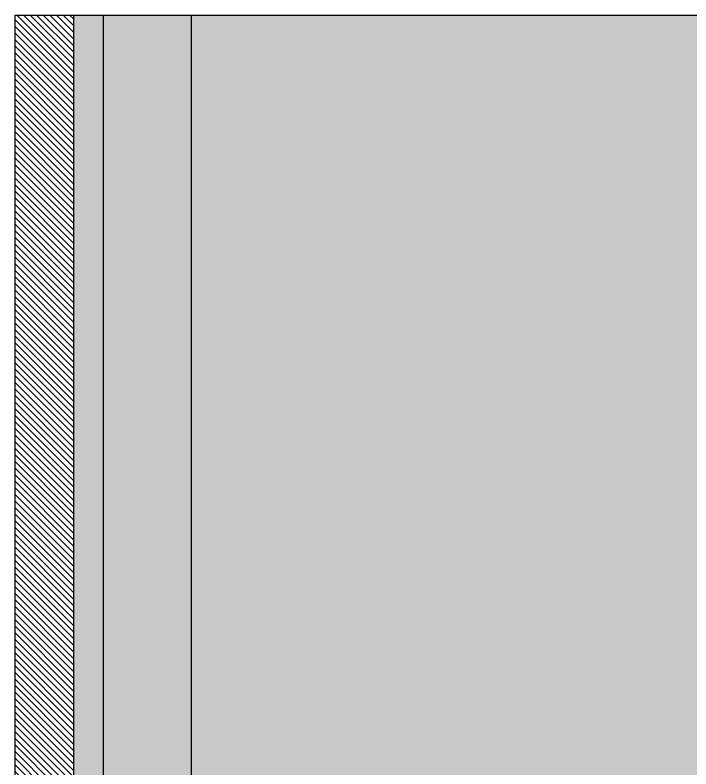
# Model space of a CAD drawing. Header units: millimetres. Extents: x 161920 to 181521, y -136232 to -127655.
# Drawn here: x 169667 to 169782, y -136100.9 to -135972.5 of the extents above; entities that cross this region are included whole.
import ezdxf

# ---------------------------------------------------------------- set-up
doc = ezdxf.new("R2010")
doc.units = ezdxf.units.MM
doc.header["$LTSCALE"] = 10
for name, color, linetype in [('0BZ', 8, 'Continuous'), ('2TC', 8, 'Continuous'), ('4-Wide(立面宽线)', 4, 'Continuous'), ('A-土建墙（含管井、立管）', 6, 'Continuous'), ('P-完成面', 3, 'Continuous')]:
    doc.layers.add(name, color=color, linetype=linetype)

msp = doc.modelspace()

# ---------------------------------------------------------------- hatches: boundary and pattern name
at = {"ltscale": 0.15}
h = msp.add_hatch(dxfattribs=at)
h.set_pattern_fill('ANSI31', color=250, scale=0.5, angle=-270, style=0)
h.set_pattern_definition([(135, (169666.9785, -135825.176), (-0.561266, -0.561266), [])])
h.paths.add_polyline_path([(169676.98, -135972.53), (169666.98, -135972.53), (169666.98, -136218.49), (169676.98, -136218.49)])
h = msp.add_hatch()
h.set_pattern_fill('AR-CONC', color=250, scale=2, style=0)
h.set_pattern_definition([(50, (167728.9395, -134581.6236), (3.6436934, -0.3187817), [0.381, -4.191]), (355, (167728.9395, -134581.6236), (-0.7048565, 3.821133), [0.3048, -3.3528]), (100.451, (167729.243, -134581.65), (2.93885, 3.5023338), [0.3238, -3.5618]), (46.1842, (167728.9395, -134580.6076), (5.421581, -0.8408466), [0.5715, -6.2865]), (96.6356, (167729.3913, -134580.6777), (4.748085, 4.948511), [0.4857, -5.3427]), (351.184, (167728.9395, -134580.6076), (4.748092, 4.948502), [0.4572, -5.0292]), (21, (167729.4475, -134580.8616), (3.0322976, -2.0453104), [0.381, -4.191]), (326, (167729.4475, -134580.8616), (1.2360406, 3.6837593), [0.3048, -3.3528]), (71.4514, (167729.7002, -134581.032), (4.26833, 1.638457), [0.3238, -3.5618]), (37.5, (167728.9395, -134581.6236), (0.06177207, 1.6911008), [0, -3.31216, 0, -3.4036, 0, -3.3655]), (7.5, (167728.9395, -134581.6236), (1.3363933, 2.0036115), [0, -1.94056, 0, -3.23596, 0, -1.2827]), (327.5, (167727.8067, -134581.6236), (2.7118119, -0.1145749), [0, -1.27, 0, -3.9624, 0, -5.2578]), (317.5, (167727.2987, -134581.6236), (2.9625836, 0.5085298), [0, -1.651, 0, -2.63144, 0, -3.7338])])
h.paths.add_polyline_path([(169681.98, -136216.49), (169696.98, -136216.49), (169696.98, -135972.53), (169681.98, -135972.53)])
at = {"layer": '2TC'}
h = msp.add_hatch(dxfattribs=at)
h.set_pattern_fill('钢筋混凝土', color=250, scale=2, angle=90, style=0)
h.set_pattern_definition([(135, (0, 0), (-3.53553391, -3.53553391), []), (140, (0, 0), (1.2550427, 14.34520365), [1.5, -16.5]), (85, (0, 0), (-15.0438427, -2.7750267), [1.2, -13.2]), (190.4514, (0.105, 1.195), (-13.7887908, 11.5701876), [1.2748038, -14.0228422]), (136.1842, (-4, 2e-16), (3.3103803, 21.344821), [2.25, -24.75]), (186.6356, (-3.724, 1.779), (-19.4823574, 18.6932541), [1.9122058, -21.03426]), (81.1842, (-4, 2e-16), (-19.482372, 18.693239), [1.8, -19.8]), (111, (-3, 2), (8.0523778, 11.93814104), [1.5, -16.5]), (56, (-3, 2), (-14.5030009, 4.8663066), [1.2, -13.2]), (161.4514, (-2.329, 2.995), (-6.4506099, 16.8044526), [1.2748038, -14.0228422]), (127.5, (0, 0), (-6.65787708, 0.24319711), [0, -13.04, 0, -13.4, 0, -13.25]), (97.5, (0, 0), (-7.88823424, 5.26139075), [0, -7.64, 0, -12.74, 0, -5.05]), (57.5, (-3e-16, -4.46), (0.45109743, 10.67644872), [0, -5, 0, -15.6, 0, -20.7]), (47.5, (-4e-16, -6.46), (-2.00209965, 11.6637234), [0, -6.5, 0, -10.36, 0, -14.7])])
h.paths.add_polyline_path([(169796.98, -135972.53), (169696.98, -135972.53), (169696.98, -136218.49), (169949.86, -136218.49), (169949.86, -136118.49), (169796.98, -136118.49)])
at = {"layer": '4-Wide(立面宽线)', "ltscale": 0.15}
h = msp.add_hatch(dxfattribs=at)
h.set_pattern_fill('AR-CONC', color=251, scale=3, angle=-90, style=0)
h.set_pattern_definition([(220, (169681.9785, -135588.4937), (0.478173, -5.46554), [0.5715, -6.2865]), (275, (169681.9785, -135588.4937), (-5.7317, 1.057285), [0.4572, -5.0292]), (169.549, (169682.0184, -135588.949), (-5.2535, -4.408275), [0.4857, -5.3427]), (223.8158, (169680.4545, -135588.494), (1.26127, -8.13237), [0.85725, -9.42975]), (173.3644, (169680.56, -135589.171), (-7.42277, -7.12213), [0.72855, -8.01405]), (278.816, (169680.4545, -135588.494), (-7.42275, -7.12214), [0.6858, -7.5438]), (249, (169680.8355, -135589.2557), (3.067966, -4.548446), [0.5715, -6.2865]), (304, (169680.8355, -135589.2557), (-5.52564, -1.85406), [0.4572, -5.0292]), (198.5486, (169681.091, -135589.6347), (-2.457686, -6.402495), [0.4857, -5.3427]), (232.5, (169681.9785, -135588.4937), (-2.536651, -0.092658), [0, -4.96824, 0, -5.1054, 0, -5.04825]), (262.5, (169681.9785, -135588.4937), (-3.005417, -2.00459), [0, -2.91084, 0, -4.85394, 0, -1.92405]), (302.5, (169681.9785, -135586.7944), (0.171862, -4.067718), [0, -1.905, 0, -5.9436, 0, -7.8867]), (312.5, (169681.9785, -135586.0324), (-0.762795, -4.443875), [0, -2.4765, 0, -3.94716, 0, -5.6007])])
h.paths.add_polyline_path([(169681.98, -135972.53), (169676.98, -135972.53), (169676.98, -136218.49), (169681.98, -136218.49)])

# ---------------------------------------------------------------- linework, layer by layer
at = {"layer": '0BZ'}
msp.add_line((169681.98, -135972.53), (169681.98, -136218.49), dxfattribs=at)
at = {"layer": '4-Wide(立面宽线)', "color": 251, "ltscale": 0.15}
msp.add_line((169666.98, -135972.53), (169871.13, -135972.53), dxfattribs=at)
at = {"layer": 'A-土建墙（含管井、立管）', "color": 6}
msp.add_line((169696.98, -136218.49, 0), (169696.98, -135972.53, 0), dxfattribs=at)
at = {"layer": 'P-完成面'}
for p, q in [((169666.98, -136218.49), (169666.98, -135972.53)), ((169676.98, -136218.49), (169676.98, -135972.53))]:
    msp.add_line(p, q, dxfattribs=at)

doc.saveas('drawing.dxf')
